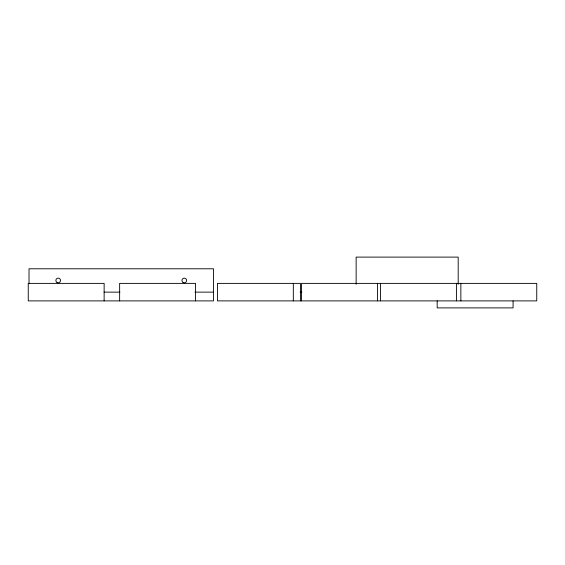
<?xml version="1.0" encoding="UTF-8"?>
<svg xmlns="http://www.w3.org/2000/svg" width="565" height="565" viewBox="0 0 565 565"><rect width="100%" height="100%" fill="white"/><g stroke="black" fill="none" stroke-linecap="round" stroke-linejoin="round"><path stroke-width="0.85" d="M104.038 292.133L119.928 292.133M194.946 292.133L213.485 292.133M300.163 292.133L301.929 292.133M513.077 300.884L513.077 307.89L437.19 307.89L437.19 300.884M460.863 283.383L460.863 300.891M458.194 284.259L458.194 257.11L356.141 257.11L356.141 284.259M456.414 283.383L456.414 300.891M380.527 283.383L380.527 300.891M377.441 283.383L377.441 300.891M301.555 300.891L301.555 283.383L536.75 283.383L536.75 300.891L217.433 300.891L217.433 283.383L300.46 283.383L300.46 300.891M293.32 283.383L293.32 300.891M195.525 300.891L195.525 283.383L119.639 283.383L119.639 300.891M104.137 300.891L104.137 283.383L28.25 283.383L28.25 300.891L213.485 300.891L213.485 268.785L29.02 268.785L29.02 283.489M183.124 282.486A2.338 2.338 0 0 0 186.627 280.459A2.338 2.338 0 0 0 183.124 278.439A2.338 2.338 0 0 0 183.124 282.486M57.037 282.486A2.338 2.338 0 0 0 60.54 280.459A2.338 2.338 0 0 0 57.037 278.439A2.338 2.338 0 0 0 57.037 282.486"/></g></svg>
